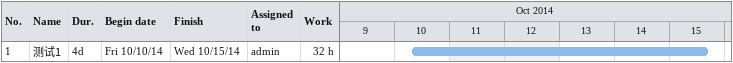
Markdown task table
| ID | Task | Duration | Start | Finish | Resources | Work (h) |
|---|---|---|---|---|---|---|
| 1 | 测试1 | 4d | 2014-10-10 | 2014-10-15 | admin | 32 |
